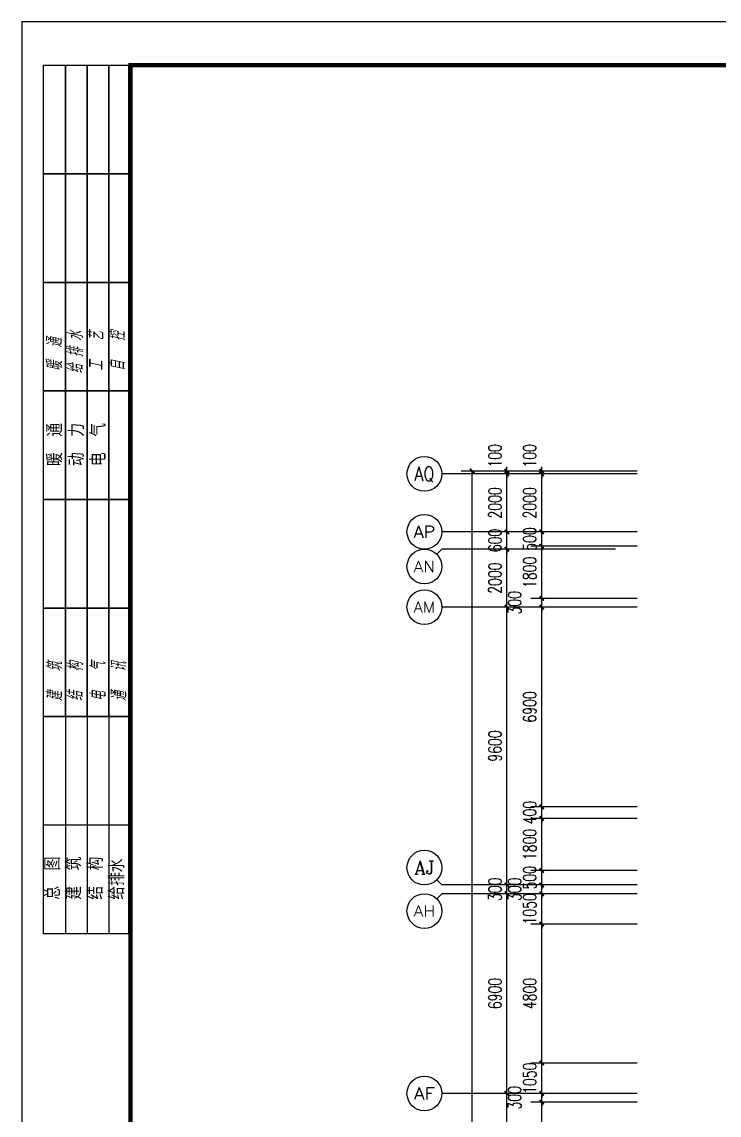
# Model space of a CAD drawing. Extents: x 1333527 to 1855755, y 1020844 to 1581249.
# Drawn here: x 1333527 to 1357598, y 1109227 to 1146994 of the extents above; entities that cross this region are included whole.
import ezdxf
from ezdxf.enums import TextEntityAlignment as Align

# ---------------------------------------------------------------- set-up
doc = ezdxf.new("R2010")
doc.units = 0
doc.header["$LTSCALE"] = 1000
doc.header["$PDSIZE"] = 5
doc.layers.add('1-建筑底图', color=8, linetype='Continuous', plot=False)
for name, color, linetype in [('AXIS_TEXT', 7, 'Continuous'), ('BTTK', 7, 'Continuous'), ('PUB_TITLE', 7, 'Continuous')]:
    doc.layers.add(name, color=color, linetype=linetype)
doc.styles.add('_TCH_AXIS', font='COMPLEX', dxfattribs={"bigfont": 'GBCBIG'})
doc.styles.add('_TCH_DIM_T3', font='SIMPLEX', dxfattribs={"width": 0.705882, "bigfont": 'GBCBIG'})
doc.styles.add('COMPLEX', font='COMPLEX')
doc.styles.add('HZ(TK)', font='geniso.shx', dxfattribs={"width": 0.9, "bigfont": 'hztxt.shx'})
doc.styles.get("Standard").update_dxf_attribs({"font": 'gbeitc.shx', "bigfont": 'gbcbig.shx'})
doc.dimstyles.new('_TCH_ARCH&&150', dxfattribs={"dimtxt": 446.25, "dimasz": 150, "dimexe": 375, "dimexo": 450, "dimgap": 189.375, "dimtad": 1, "dimdec": 0, "dimzin": 0, "dimdsep": 46, "dimtxsty": '_TCH_DIM_T3', "dimblk": 'ARCHTICK', "dimcen": 0.09, "dimclrt": 7, "dimazin": 2, "dimtfac": 1, "dimtdec": 0, "dimtix": 1, "dimtmove": 2, "dimatfit": 3, "dimfxl": 1, "dimtolj": 1, "dimtzin": 0, "dimarcsym": 0})

# ---------------------------------------------------------------- blocks, each defined once
blk = doc.blocks.new('$titleblk$00000095')
for p, q in [((-150, 20), (-150, 0)), ((-150, 20), (0, 20)), ((-125, 20), (-125, 0)), ((-100, 20), (-100, 0)), ((-75, 20), (-75, 0)), ((-75, 20), (-75, 0)), ((-50, 20), (-50, 0)), ((-25, 20), (-25, 0)), ((0, 20), (0, 0)), ((-150, 15), (-75, 15)), ((-75, 15), (0, 15)), ((-150, 10), (-75, 10)), ((-75, 10), (0, 10)), ((-150, 5), (-75, 5)), ((-75, 5), (0, 5))]:
    blk.add_line(p, q)
at = {"width": 0.8}
for s, p in [('建   筑', (-146.45, 15.65)), ('暖  通', (-70.35, 15.73)), ('结   构', (-146.45, 10.91)), ('给 排 水', (-71.03, 10.9)), ('电   气', (-146.45, 5.65)), ('工   艺', (-70.35, 6.13)), ('自   控', (-70.35, 1.24)), ('通   讯', (-146.45, 0.88))]:
    blk.add_text(s, height=3.509, dxfattribs=at).set_placement(p)
blk = doc.blocks.new('vhtemplate_2020年新竖式图框_A0')
at = {"layer": 'PUB_TITLE'}
for p, q in [((5, 631), (5, 831)), ((5, 831), (25, 831)), ((10, 831), (10, 631)), ((15, 831), (15, 631)), ((20, 831), (20, 631)), ((24.5, 831), (24.5, 631)), ((25, 831), (25, 631)), ((25, 806), (5, 806)), ((25, 781), (5, 781)), ((25, 756), (5, 756)), ((25, 731), (5, 731)), ((25, 706), (5, 706)), ((25, 681), (5, 681)), ((25, 656), (5, 656)), ((25, 631), (5, 631))]:
    blk.add_line(p, q, dxfattribs=at)
at = {"layer": 'PUB_TITLE', "color": 7}
blk.add_lwpolyline([(0, 0), (1189, 0), (1189, 841), (0, 841)], close=True, dxfattribs=at)
at = {"layer": 'PUB_TITLE', "const_width": 1}
blk.add_lwpolyline([(25, 10), (1179, 10), (1179, 831), (25, 831)], close=True, dxfattribs=at)
at = {"layer": 'BTTK', "color": 4, "style": 'HZ(TK)', "width": 0.9}
for tag, p in [('合作单位', (1144, 743.5)), ('建设单位', (1144, 209.5)), ('工程名称', (1144, 176.5)), ('子项名称', (1154, 160)), ('图纸名称', (1144, 141))]:
    blk.add_attdef(tag, text='', height=3.5, dxfattribs=at).set_placement(p, align=Align.MIDDLE_CENTER)
for tag, p in [('注册证书号', (1156.5, 309.01)), ('注册印章号', (1156.5, 301.01)), ('设计号', (1154, 193)), ('图别', (1137.75, 34)), ('图号', (1170.25, 34)), ('版本号', (1137.75, 26)), ('日期', (1170.25, 26))]:
    blk.add_attdef(tag, text='', height=3.5, dxfattribs=at).set_placement(p, align=Align.MIDDLE)
at = {"layer": 'PUB_TITLE', "style": 'HZ(TK)', "width": 0.9}
for s, p in [('暖  通', (9.32, 738.72)), ('动  力', (14.32, 738.72)), ('电  气', (19.32, 738.72)), ('总  图', (8.82, 638.84)), ('建  筑', (13.7, 638.84)), ('结  构', (18.7, 638.84)), ('给排水', (23.57, 638.84))]:
    blk.add_text(s, height=3.5, rotation=90, dxfattribs=at).set_placement(p)
blk = doc.blocks.new('_ArchTick')
at = {"color": 0, "linetype": 'ByBlock', "const_width": 0.4}
blk.add_lwpolyline([(-0.5, -0.5), (0.5, 0.5)], dxfattribs=at)
blk = doc.blocks.new('*D788')
at = {"layer": '1-建筑底图', "color": 0, "lineweight": -2, "transparency": 16777216}
for p, q in [((-4702, 64000), (-8377, 64000)), ((-8002, 58300), (-8002, 64000)), ((-4702, 58300), (-8377, 58300))]:
    blk.add_line(p, q, dxfattribs=at)
at = {"layer": 'Defpoints', "color": 0}
for p in [(-8002, 64000), (-4252, 64000), (-4252, 58300)]:
    blk.add_point(p, dxfattribs=at)
at = {"layer": '1-建筑底图', "color": 0, "lineweight": -2, "transparency": 16777216, "xscale": 150, "yscale": 150, "zscale": 150}
for p, rotation in [((-8002, 64000), 90), ((-8002, 58300), 270)]:
    blk.add_blockref('_ArchTick', p, dxfattribs=dict(at, rotation=rotation))
at = {"layer": '1-建筑底图', "color": 7, "transparency": 16777216, "insert": (-8414, 61150), "char_height": 446.2, "attachment_point": 5, "rotation": 90, "style": '_TCH_DIM_T3'}
blk.add_mtext('\\A1;5700', dxfattribs=at)
blk = doc.blocks.new('*D789')
at = {"layer": '1-建筑底图', "color": 0, "lineweight": -2, "transparency": 16777216}
for p, q in [((-4702, 64300), (-8377, 64300)), ((-8002, 64300), (-8002, 64450)), ((-8002, 64000), (-8002, 64300)), ((-4702, 64000), (-8377, 64000)), ((-8002, 64000), (-8002, 63850))]:
    blk.add_line(p, q, dxfattribs=at)
at = {"layer": 'Defpoints', "color": 0}
for p in [(-8002, 64300), (-4252, 64300), (-4252, 64000)]:
    blk.add_point(p, dxfattribs=at)
at = {"layer": '1-建筑底图', "color": 0, "lineweight": -2, "transparency": 16777216, "xscale": 150, "yscale": 150, "zscale": 150}
for p, rotation in [((-8002, 64300), 270), ((-8002, 64000), 90)]:
    blk.add_blockref('_ArchTick', p, dxfattribs=dict(at, rotation=rotation))
at = {"layer": '1-建筑底图', "color": 7, "transparency": 16777216, "insert": (-8939, 64150), "char_height": 446.2, "attachment_point": 5, "rotation": 90, "style": '_TCH_DIM_T3'}
blk.add_mtext('\\A1;300', dxfattribs=at)
blk = doc.blocks.new('*D790')
at = {"layer": '1-建筑底图', "color": 0, "lineweight": -2, "transparency": 16777216}
for p, q in [((-4702, 65350), (-8377, 65350)), ((-8002, 65350), (-8002, 65500)), ((-8002, 64300), (-8002, 65350)), ((-4702, 64300), (-8377, 64300)), ((-8002, 64300), (-8002, 64150))]:
    blk.add_line(p, q, dxfattribs=at)
at = {"layer": 'Defpoints', "color": 0}
for p in [(-8002, 65350), (-4252, 65350), (-4252, 64300)]:
    blk.add_point(p, dxfattribs=at)
at = {"layer": '1-建筑底图', "color": 0, "lineweight": -2, "transparency": 16777216, "xscale": 150, "yscale": 150, "zscale": 150}
for p, rotation in [((-8002, 65350), 270), ((-8002, 64300), 90)]:
    blk.add_blockref('_ArchTick', p, dxfattribs=dict(at, rotation=rotation))
at = {"layer": '1-建筑底图', "color": 7, "transparency": 16777216, "insert": (-8414, 64825), "char_height": 446.2, "attachment_point": 5, "rotation": 90, "style": '_TCH_DIM_T3'}
blk.add_mtext('\\A1;1050', dxfattribs=at)
blk = doc.blocks.new('*D791')
at = {"layer": '1-建筑底图', "color": 0, "lineweight": -2, "transparency": 16777216}
for p, q in [((-4702, 70150), (-8377, 70150)), ((-8002, 65350), (-8002, 70150)), ((-4702, 65350), (-8377, 65350))]:
    blk.add_line(p, q, dxfattribs=at)
at = {"layer": 'Defpoints', "color": 0}
for p in [(-8002, 70150), (-4252, 70150), (-4252, 65350)]:
    blk.add_point(p, dxfattribs=at)
at = {"layer": '1-建筑底图', "color": 0, "lineweight": -2, "transparency": 16777216, "xscale": 150, "yscale": 150, "zscale": 150}
for p, rotation in [((-8002, 70150), 90), ((-8002, 65350), 270)]:
    blk.add_blockref('_ArchTick', p, dxfattribs=dict(at, rotation=rotation))
at = {"layer": '1-建筑底图', "color": 7, "transparency": 16777216, "insert": (-8414, 67750), "char_height": 446.2, "attachment_point": 5, "rotation": 90, "style": '_TCH_DIM_T3'}
blk.add_mtext('\\A1;4800', dxfattribs=at)
blk = doc.blocks.new('*D792')
at = {"layer": '1-建筑底图', "color": 0, "lineweight": -2, "transparency": 16777216}
for p, q in [((-4702, 71200), (-8377, 71200)), ((-8002, 71200), (-8002, 71350)), ((-8002, 70150), (-8002, 71200)), ((-4702, 70150), (-8377, 70150)), ((-8002, 70150), (-8002, 70000))]:
    blk.add_line(p, q, dxfattribs=at)
at = {"layer": 'Defpoints', "color": 0}
for p in [(-8002, 71200), (-4252, 71200), (-4252, 70150)]:
    blk.add_point(p, dxfattribs=at)
at = {"layer": '1-建筑底图', "color": 0, "lineweight": -2, "transparency": 16777216, "xscale": 150, "yscale": 150, "zscale": 150}
for p, rotation in [((-8002, 71200), 270), ((-8002, 70150), 90)]:
    blk.add_blockref('_ArchTick', p, dxfattribs=dict(at, rotation=rotation))
at = {"layer": '1-建筑底图', "color": 7, "transparency": 16777216, "insert": (-8414, 70675), "char_height": 446.2, "attachment_point": 5, "rotation": 90, "style": '_TCH_DIM_T3'}
blk.add_mtext('\\A1;1050', dxfattribs=at)
blk = doc.blocks.new('*D793')
at = {"layer": '1-建筑底图', "color": 0, "lineweight": -2, "transparency": 16777216}
for p, q in [((-4702, 71500), (-8377, 71500)), ((-8002, 71500), (-8002, 71650)), ((-8002, 71200), (-8002, 71500)), ((-4702, 71200), (-8377, 71200)), ((-8002, 71200), (-8002, 71050))]:
    blk.add_line(p, q, dxfattribs=at)
at = {"layer": 'Defpoints', "color": 0}
for p in [(-8002, 71500), (-4252, 71500), (-4252, 71200)]:
    blk.add_point(p, dxfattribs=at)
at = {"layer": '1-建筑底图', "color": 0, "lineweight": -2, "transparency": 16777216, "xscale": 150, "yscale": 150, "zscale": 150}
for p, rotation in [((-8002, 71500), 270), ((-8002, 71200), 90)]:
    blk.add_blockref('_ArchTick', p, dxfattribs=dict(at, rotation=rotation))
at = {"layer": '1-建筑底图', "color": 7, "transparency": 16777216, "insert": (-8939, 71350), "char_height": 446.2, "attachment_point": 5, "rotation": 90, "style": '_TCH_DIM_T3'}
blk.add_mtext('\\A1;300', dxfattribs=at)
blk = doc.blocks.new('*D794')
at = {"layer": '1-建筑底图', "color": 0, "lineweight": -2, "transparency": 16777216}
for p, q in [((-8002, 72000), (-8002, 72150)), ((-4702, 72000), (-8377, 72000)), ((-8002, 71500), (-8002, 72000)), ((-4702, 71500), (-8377, 71500)), ((-8002, 71500), (-8002, 71350))]:
    blk.add_line(p, q, dxfattribs=at)
at = {"layer": 'Defpoints', "color": 0}
for p in [(-8002, 72000), (-4252, 72000), (-4252, 71500)]:
    blk.add_point(p, dxfattribs=at)
at = {"layer": '1-建筑底图', "color": 0, "lineweight": -2, "transparency": 16777216, "xscale": 150, "yscale": 150, "zscale": 150}
for p, rotation in [((-8002, 72000), 270), ((-8002, 71500), 90)]:
    blk.add_blockref('_ArchTick', p, dxfattribs=dict(at, rotation=rotation))
at = {"layer": '1-建筑底图', "color": 7, "transparency": 16777216, "insert": (-8414, 71750), "char_height": 446.2, "attachment_point": 5, "rotation": 90, "style": '_TCH_DIM_T3'}
blk.add_mtext('\\A1;500', dxfattribs=at)
blk = doc.blocks.new('*D795')
at = {"layer": '1-建筑底图', "color": 0, "lineweight": -2, "transparency": 16777216}
for p, q in [((-4702, 73800), (-8377, 73800)), ((-8002, 72000), (-8002, 73800)), ((-4702, 72000), (-8377, 72000))]:
    blk.add_line(p, q, dxfattribs=at)
at = {"layer": 'Defpoints', "color": 0}
for p in [(-8002, 73800), (-4252, 73800), (-4252, 72000)]:
    blk.add_point(p, dxfattribs=at)
at = {"layer": '1-建筑底图', "color": 0, "lineweight": -2, "transparency": 16777216, "xscale": 150, "yscale": 150, "zscale": 150}
for p, rotation in [((-8002, 73800), 90), ((-8002, 72000), 270)]:
    blk.add_blockref('_ArchTick', p, dxfattribs=dict(at, rotation=rotation))
at = {"layer": '1-建筑底图', "color": 7, "transparency": 16777216, "insert": (-8414, 72900), "char_height": 446.2, "attachment_point": 5, "rotation": 90, "style": '_TCH_DIM_T3'}
blk.add_mtext('\\A1;1800', dxfattribs=at)
blk = doc.blocks.new('*D796')
at = {"layer": '1-建筑底图', "color": 0, "lineweight": -2, "transparency": 16777216}
for p, q in [((-4702, 74200), (-8377, 74200)), ((-8002, 74200), (-8002, 74350)), ((-8002, 73800), (-8002, 74200)), ((-4702, 73800), (-8377, 73800)), ((-8002, 73800), (-8002, 73650))]:
    blk.add_line(p, q, dxfattribs=at)
at = {"layer": 'Defpoints', "color": 0}
for p in [(-8002, 74200), (-4252, 74200), (-4252, 73800)]:
    blk.add_point(p, dxfattribs=at)
at = {"layer": '1-建筑底图', "color": 0, "lineweight": -2, "transparency": 16777216, "xscale": 150, "yscale": 150, "zscale": 150}
for p, rotation in [((-8002, 74200), 270), ((-8002, 73800), 90)]:
    blk.add_blockref('_ArchTick', p, dxfattribs=dict(at, rotation=rotation))
at = {"layer": '1-建筑底图', "color": 7, "transparency": 16777216, "insert": (-8414, 74000), "char_height": 446.2, "attachment_point": 5, "rotation": 90, "style": '_TCH_DIM_T3'}
blk.add_mtext('\\A1;400', dxfattribs=at)
blk = doc.blocks.new('*D797')
at = {"layer": '1-建筑底图', "color": 0, "lineweight": -2, "transparency": 16777216}
for p, q in [((-4702, 81100), (-8377, 81100)), ((-8002, 74200), (-8002, 81100)), ((-4702, 74200), (-8377, 74200))]:
    blk.add_line(p, q, dxfattribs=at)
at = {"layer": 'Defpoints', "color": 0}
for p in [(-8002, 81100), (-4252, 81100), (-4252, 74200)]:
    blk.add_point(p, dxfattribs=at)
at = {"layer": '1-建筑底图', "color": 0, "lineweight": -2, "transparency": 16777216, "xscale": 150, "yscale": 150, "zscale": 150}
for p, rotation in [((-8002, 81100), 90), ((-8002, 74200), 270)]:
    blk.add_blockref('_ArchTick', p, dxfattribs=dict(at, rotation=rotation))
at = {"layer": '1-建筑底图', "color": 7, "transparency": 16777216, "insert": (-8414, 77650), "char_height": 446.2, "attachment_point": 5, "rotation": 90, "style": '_TCH_DIM_T3'}
blk.add_mtext('\\A1;6900', dxfattribs=at)
blk = doc.blocks.new('*D798')
at = {"layer": '1-建筑底图', "color": 0, "lineweight": -2, "transparency": 16777216}
for p, q in [((-4702, 81400), (-8377, 81400)), ((-8002, 81400), (-8002, 81550)), ((-8002, 81100), (-8002, 81400)), ((-4702, 81100), (-8377, 81100)), ((-8002, 81100), (-8002, 80950))]:
    blk.add_line(p, q, dxfattribs=at)
at = {"layer": 'Defpoints', "color": 0}
for p in [(-8002, 81400), (-4252, 81400), (-4252, 81100)]:
    blk.add_point(p, dxfattribs=at)
at = {"layer": '1-建筑底图', "color": 0, "lineweight": -2, "transparency": 16777216, "xscale": 150, "yscale": 150, "zscale": 150}
for p, rotation in [((-8002, 81400), 270), ((-8002, 81100), 90)]:
    blk.add_blockref('_ArchTick', p, dxfattribs=dict(at, rotation=rotation))
at = {"layer": '1-建筑底图', "color": 7, "transparency": 16777216, "insert": (-8939, 81250), "char_height": 446.2, "attachment_point": 5, "rotation": 90, "style": '_TCH_DIM_T3'}
blk.add_mtext('\\A1;300', dxfattribs=at)
blk = doc.blocks.new('*D799')
at = {"layer": '1-建筑底图', "color": 0, "lineweight": -2, "transparency": 16777216}
for p, q in [((-4702, 83200), (-8377, 83200)), ((-8002, 81400), (-8002, 83200)), ((-4702, 81400), (-8377, 81400))]:
    blk.add_line(p, q, dxfattribs=at)
at = {"layer": 'Defpoints', "color": 0}
for p in [(-8002, 83200), (-4252, 83200), (-4252, 81400)]:
    blk.add_point(p, dxfattribs=at)
at = {"layer": '1-建筑底图', "color": 0, "lineweight": -2, "transparency": 16777216, "xscale": 150, "yscale": 150, "zscale": 150}
for p, rotation in [((-8002, 83200), 90), ((-8002, 81400), 270)]:
    blk.add_blockref('_ArchTick', p, dxfattribs=dict(at, rotation=rotation))
at = {"layer": '1-建筑底图', "color": 7, "transparency": 16777216, "insert": (-8414, 82300), "char_height": 446.2, "attachment_point": 5, "rotation": 90, "style": '_TCH_DIM_T3'}
blk.add_mtext('\\A1;1800', dxfattribs=at)
blk = doc.blocks.new('*D800')
at = {"layer": '1-建筑底图', "color": 0, "lineweight": -2, "transparency": 16777216}
for p, q in [((-8002, 83700), (-8002, 83850)), ((-4702, 83700), (-8377, 83700)), ((-8002, 83200), (-8002, 83700)), ((-4702, 83200), (-8377, 83200)), ((-8002, 83200), (-8002, 83050))]:
    blk.add_line(p, q, dxfattribs=at)
at = {"layer": 'Defpoints', "color": 0}
for p in [(-8002, 83700), (-4252, 83700), (-4252, 83200)]:
    blk.add_point(p, dxfattribs=at)
at = {"layer": '1-建筑底图', "color": 0, "lineweight": -2, "transparency": 16777216, "xscale": 150, "yscale": 150, "zscale": 150}
for p, rotation in [((-8002, 83700), 270), ((-8002, 83200), 90)]:
    blk.add_blockref('_ArchTick', p, dxfattribs=dict(at, rotation=rotation))
at = {"layer": '1-建筑底图', "color": 7, "transparency": 16777216, "insert": (-8414, 83450), "char_height": 446.2, "attachment_point": 5, "rotation": 90, "style": '_TCH_DIM_T3'}
blk.add_mtext('\\A1;500', dxfattribs=at)
blk = doc.blocks.new('*D801')
at = {"layer": '1-建筑底图', "color": 0, "lineweight": -2, "transparency": 16777216}
for p, q in [((-4702, 85700), (-8377, 85700)), ((-8002, 83700), (-8002, 85700)), ((-4702, 83700), (-8377, 83700))]:
    blk.add_line(p, q, dxfattribs=at)
at = {"layer": 'Defpoints', "color": 0}
for p in [(-8002, 85700), (-4252, 85700), (-4252, 83700)]:
    blk.add_point(p, dxfattribs=at)
at = {"layer": '1-建筑底图', "color": 0, "lineweight": -2, "transparency": 16777216, "xscale": 150, "yscale": 150, "zscale": 150}
for p, rotation in [((-8002, 85700), 90), ((-8002, 83700), 270)]:
    blk.add_blockref('_ArchTick', p, dxfattribs=dict(at, rotation=rotation))
at = {"layer": '1-建筑底图', "color": 7, "transparency": 16777216, "insert": (-8414, 84700), "char_height": 446.2, "attachment_point": 5, "rotation": 90, "style": '_TCH_DIM_T3'}
blk.add_mtext('\\A1;2000', dxfattribs=at)
blk = doc.blocks.new('*D802')
at = {"layer": '1-建筑底图', "color": 0, "lineweight": -2, "transparency": 16777216}
for p, q in [((-4702, 85800), (-8377, 85800)), ((-8002, 85800), (-8002, 85950)), ((-8002, 85700), (-8002, 85800)), ((-4702, 85700), (-8377, 85700)), ((-8002, 85700), (-8002, 85550))]:
    blk.add_line(p, q, dxfattribs=at)
at = {"layer": 'Defpoints', "color": 0}
for p in [(-8002, 85800), (-4252, 85800), (-4252, 85700)]:
    blk.add_point(p, dxfattribs=at)
at = {"layer": '1-建筑底图', "color": 0, "lineweight": -2, "transparency": 16777216, "xscale": 150, "yscale": 150, "zscale": 150}
for p, rotation in [((-8002, 85800), 270), ((-8002, 85700), 90)]:
    blk.add_blockref('_ArchTick', p, dxfattribs=dict(at, rotation=rotation))
at = {"layer": '1-建筑底图', "color": 7, "transparency": 16777216, "insert": (-8414, 86325), "char_height": 446.2, "attachment_point": 5, "rotation": 90, "style": '_TCH_DIM_T3'}
blk.add_mtext('\\A1;100', dxfattribs=at)
blk = doc.blocks.new('*D589')
at = {"layer": '1-建筑底图', "color": 0, "lineweight": -2, "transparency": 16777216}
for p, q in [((-5902, 64300), (-9577, 64300)), ((-9202, 58000), (-9202, 64300)), ((-5902, 58000), (-9577, 58000))]:
    blk.add_line(p, q, dxfattribs=at)
at = {"layer": 'Defpoints', "color": 0}
for p in [(-9202, 64300), (-5452, 64300), (-5452, 58000)]:
    blk.add_point(p, dxfattribs=at)
at = {"layer": '1-建筑底图', "color": 0, "lineweight": -2, "transparency": 16777216, "xscale": 150, "yscale": 150, "zscale": 150}
for p, rotation in [((-9202, 64300), 90), ((-9202, 58000), 270)]:
    blk.add_blockref('_ArchTick', p, dxfattribs=dict(at, rotation=rotation))
at = {"layer": '1-建筑底图', "color": 7, "transparency": 16777216, "insert": (-9614, 61150), "char_height": 446.2, "attachment_point": 5, "rotation": 90, "style": '_TCH_DIM_T3'}
blk.add_mtext('\\A1;6300', dxfattribs=at)
blk = doc.blocks.new('*D590')
at = {"layer": '1-建筑底图', "color": 0, "lineweight": -2, "transparency": 16777216}
for p, q in [((-5902, 71200), (-9577, 71200)), ((-9202, 64300), (-9202, 71200)), ((-5902, 64300), (-9577, 64300))]:
    blk.add_line(p, q, dxfattribs=at)
at = {"layer": 'Defpoints', "color": 0}
for p in [(-9202, 71200), (-5452, 71200), (-5452, 64300)]:
    blk.add_point(p, dxfattribs=at)
at = {"layer": '1-建筑底图', "color": 0, "lineweight": -2, "transparency": 16777216, "xscale": 150, "yscale": 150, "zscale": 150}
for p, rotation in [((-9202, 71200), 90), ((-9202, 64300), 270)]:
    blk.add_blockref('_ArchTick', p, dxfattribs=dict(at, rotation=rotation))
at = {"layer": '1-建筑底图', "color": 7, "transparency": 16777216, "insert": (-9614, 67750), "char_height": 446.2, "attachment_point": 5, "rotation": 90, "style": '_TCH_DIM_T3'}
blk.add_mtext('\\A1;6900', dxfattribs=at)
blk = doc.blocks.new('*D591')
at = {"layer": '1-建筑底图', "color": 0, "lineweight": -2, "transparency": 16777216}
for p, q in [((-5902, 71500), (-9577, 71500)), ((-9202, 71500), (-9202, 71650)), ((-9202, 71200), (-9202, 71500)), ((-5902, 71200), (-9577, 71200)), ((-9202, 71200), (-9202, 71050))]:
    blk.add_line(p, q, dxfattribs=at)
at = {"layer": 'Defpoints', "color": 0}
for p in [(-9202, 71500), (-5452, 71500), (-5452, 71200)]:
    blk.add_point(p, dxfattribs=at)
at = {"layer": '1-建筑底图', "color": 0, "lineweight": -2, "transparency": 16777216, "xscale": 150, "yscale": 150, "zscale": 150}
for p, rotation in [((-9202, 71500), 270), ((-9202, 71200), 90)]:
    blk.add_blockref('_ArchTick', p, dxfattribs=dict(at, rotation=rotation))
at = {"layer": '1-建筑底图', "color": 7, "transparency": 16777216, "insert": (-9614, 71350), "char_height": 446.2, "attachment_point": 5, "rotation": 90, "style": '_TCH_DIM_T3'}
blk.add_mtext('\\A1;300', dxfattribs=at)
blk = doc.blocks.new('*D592')
at = {"layer": '1-建筑底图', "color": 0, "lineweight": -2, "transparency": 16777216}
for p, q in [((-5902, 81100), (-9577, 81100)), ((-9202, 71500), (-9202, 81100)), ((-5902, 71500), (-9577, 71500))]:
    blk.add_line(p, q, dxfattribs=at)
at = {"layer": 'Defpoints', "color": 0}
for p in [(-9202, 81100), (-5452, 81100), (-5452, 71500)]:
    blk.add_point(p, dxfattribs=at)
at = {"layer": '1-建筑底图', "color": 0, "lineweight": -2, "transparency": 16777216, "xscale": 150, "yscale": 150, "zscale": 150}
for p, rotation in [((-9202, 81100), 90), ((-9202, 71500), 270)]:
    blk.add_blockref('_ArchTick', p, dxfattribs=dict(at, rotation=rotation))
at = {"layer": '1-建筑底图', "color": 7, "transparency": 16777216, "insert": (-9614, 76300), "char_height": 446.2, "attachment_point": 5, "rotation": 90, "style": '_TCH_DIM_T3'}
blk.add_mtext('\\A1;9600', dxfattribs=at)
blk = doc.blocks.new('*D593')
at = {"layer": '1-建筑底图', "color": 0, "lineweight": -2, "transparency": 16777216}
for p, q in [((-5902, 83100), (-9577, 83100)), ((-9202, 81100), (-9202, 83100)), ((-5902, 81100), (-9577, 81100))]:
    blk.add_line(p, q, dxfattribs=at)
at = {"layer": 'Defpoints', "color": 0}
for p in [(-9202, 83100), (-5452, 83100), (-5452, 81100)]:
    blk.add_point(p, dxfattribs=at)
at = {"layer": '1-建筑底图', "color": 0, "lineweight": -2, "transparency": 16777216, "xscale": 150, "yscale": 150, "zscale": 150}
for p, rotation in [((-9202, 83100), 90), ((-9202, 81100), 270)]:
    blk.add_blockref('_ArchTick', p, dxfattribs=dict(at, rotation=rotation))
at = {"layer": '1-建筑底图', "color": 7, "transparency": 16777216, "insert": (-9614, 82100), "char_height": 446.2, "attachment_point": 5, "rotation": 90, "style": '_TCH_DIM_T3'}
blk.add_mtext('\\A1;2000', dxfattribs=at)
blk = doc.blocks.new('*D594')
at = {"layer": '1-建筑底图', "color": 0, "lineweight": -2, "transparency": 16777216}
for p, q in [((-9202, 83700), (-9202, 83850)), ((-5902, 83700), (-9577, 83700)), ((-9202, 83100), (-9202, 83700)), ((-5902, 83100), (-9577, 83100)), ((-9202, 83100), (-9202, 82950))]:
    blk.add_line(p, q, dxfattribs=at)
at = {"layer": 'Defpoints', "color": 0}
for p in [(-9202, 83700), (-5452, 83700), (-5452, 83100)]:
    blk.add_point(p, dxfattribs=at)
at = {"layer": '1-建筑底图', "color": 0, "lineweight": -2, "transparency": 16777216, "xscale": 150, "yscale": 150, "zscale": 150}
for p, rotation in [((-9202, 83700), 270), ((-9202, 83100), 90)]:
    blk.add_blockref('_ArchTick', p, dxfattribs=dict(at, rotation=rotation))
at = {"layer": '1-建筑底图', "color": 7, "transparency": 16777216, "insert": (-9614, 83400), "char_height": 446.2, "attachment_point": 5, "rotation": 90, "style": '_TCH_DIM_T3'}
blk.add_mtext('\\A1;600', dxfattribs=at)
blk = doc.blocks.new('*D595')
at = {"layer": '1-建筑底图', "color": 0, "lineweight": -2, "transparency": 16777216}
for p, q in [((-5902, 85700), (-9577, 85700)), ((-9202, 83700), (-9202, 85700)), ((-5902, 83700), (-9577, 83700))]:
    blk.add_line(p, q, dxfattribs=at)
at = {"layer": 'Defpoints', "color": 0}
for p in [(-9202, 85700), (-5452, 85700), (-5452, 83700)]:
    blk.add_point(p, dxfattribs=at)
at = {"layer": '1-建筑底图', "color": 0, "lineweight": -2, "transparency": 16777216, "xscale": 150, "yscale": 150, "zscale": 150}
for p, rotation in [((-9202, 85700), 90), ((-9202, 83700), 270)]:
    blk.add_blockref('_ArchTick', p, dxfattribs=dict(at, rotation=rotation))
at = {"layer": '1-建筑底图', "color": 7, "transparency": 16777216, "insert": (-9614, 84700), "char_height": 446.2, "attachment_point": 5, "rotation": 90, "style": '_TCH_DIM_T3'}
blk.add_mtext('\\A1;2000', dxfattribs=at)
blk = doc.blocks.new('*D596')
at = {"layer": '1-建筑底图', "color": 0, "lineweight": -2, "transparency": 16777216}
for p, q in [((-5902, 85800), (-9577, 85800)), ((-9202, 85800), (-9202, 85950)), ((-9202, 85700), (-9202, 85800)), ((-5902, 85700), (-9577, 85700)), ((-9202, 85700), (-9202, 85550))]:
    blk.add_line(p, q, dxfattribs=at)
at = {"layer": 'Defpoints', "color": 0}
for p in [(-9202, 85800), (-5452, 85800), (-5452, 85700)]:
    blk.add_point(p, dxfattribs=at)
at = {"layer": '1-建筑底图', "color": 0, "lineweight": -2, "transparency": 16777216, "xscale": 150, "yscale": 150, "zscale": 150}
for p, rotation in [((-9202, 85800), 270), ((-9202, 85700), 90)]:
    blk.add_blockref('_ArchTick', p, dxfattribs=dict(at, rotation=rotation))
at = {"layer": '1-建筑底图', "color": 7, "transparency": 16777216, "insert": (-9614, 86325), "char_height": 446.2, "attachment_point": 5, "rotation": 90, "style": '_TCH_DIM_T3'}
blk.add_mtext('\\A1;100', dxfattribs=at)
blk = doc.blocks.new('*D597')
at = {"layer": '1-建筑底图', "color": 0, "lineweight": -2, "transparency": 16777216}
for p, q in [((-5902, 85800), (-10777, 85800)), ((-10402, -4600), (-10402, 85800)), ((-5902, -4600), (-10777, -4600))]:
    blk.add_line(p, q, dxfattribs=at)
at = {"layer": 'Defpoints', "color": 0}
for p in [(-10402, 85800), (-5452, 85800), (-5452, -4600)]:
    blk.add_point(p, dxfattribs=at)
at = {"layer": '1-建筑底图', "color": 0, "lineweight": -2, "transparency": 16777216, "xscale": 150, "yscale": 150, "zscale": 150}
for p, rotation in [((-10402, 85800), 90), ((-10402, -4600), 270)]:
    blk.add_blockref('_ArchTick', p, dxfattribs=dict(at, rotation=rotation))
at = {"layer": '1-建筑底图', "color": 7, "transparency": 16777216, "insert": (-10814, 40600), "char_height": 446.2, "attachment_point": 5, "rotation": 90, "style": '_TCH_DIM_T3'}
blk.add_mtext('\\A1;90400', dxfattribs=at)
blk = doc.blocks.new('_AXISO')
blk.add_circle((0, 0), 0.5)
at = {"layer": 'AXIS_TEXT', "style": 'COMPLEX', "width": 1.041667}
blk.add_attdef('A', text='', height=0.56, dxfattribs=at).set_placement((-0.25, -0.28), (0.25, -0.28), align=Align.FIT)
blk = doc.blocks.new('1-二层建筑底图')
at = {"layer": '1-建筑底图', "color": 8}
for p, q in [((-5451.8, 85700), (-11451.8, 85700)), ((-5451.8, 83700), (-11451.8, 83700)), ((-11627.5, 82924.3), (-11451.8, 83100)), ((-5451.8, 83100), (-11451.8, 83100)), ((-5451.8, 81100), (-11451.8, 81100)), ((-11627.5, 71675.7), (-11451.8, 71500)), ((-5451.8, 71500), (-11451.8, 71500)), ((-11627.5, 71024.3), (-11451.8, 71200)), ((-5451.8, 71200), (-11451.8, 71200)), ((-5451.8, 64300), (-11451.8, 64300))]:
    blk.add_line(p, q, dxfattribs=at)
ref = blk.add_blockref('_AXISO', (-12051.8, 85700), dxfattribs=dict(at, xscale=1200, yscale=1200, zscale=1200))
ref.add_attrib('A', 'AQ', dxfattribs={"layer": 'AXIS_TEXT', "height": 482.95, "style": '_TCH_AXIS', "width": 0.807692}).set_placement((-12395.4, 85458.5), (-11708.2, 85458.5), align=Align.FIT)
ref = blk.add_blockref('_AXISO', (-12051.8, 83700), dxfattribs=dict(at, xscale=1200, yscale=1200, zscale=1200))
ref.add_attrib('A', 'AP', dxfattribs={"layer": 'AXIS_TEXT', "height": 406.3, "style": '_TCH_AXIS'}).set_placement((-12419.4, 83496.9), (-11684.2, 83496.9), align=Align.FIT)
ref = blk.add_blockref('_AXISO', (-12051.8, 82500), dxfattribs=dict(at, xscale=1200, yscale=1200, zscale=1200))
ref.add_attrib('A', 'AN', dxfattribs={"layer": 'AXIS_TEXT', "height": 390.46, "style": '_TCH_AXIS'}).set_placement((-12423.7, 82304.8), (-11679.9, 82304.8), align=Align.FIT)
ref = blk.add_blockref('_AXISO', (-12051.8, 81100), dxfattribs=dict(at, xscale=1200, yscale=1200, zscale=1200))
ref.add_attrib('A', 'AM', dxfattribs={"layer": 'AXIS_TEXT', "height": 375.66, "style": '_TCH_AXIS'}).set_placement((-12427.5, 80912.2), (-11676.1, 80912.2), align=Align.FIT)
ref = blk.add_blockref('_AXISO', (-12051.8, 72100), dxfattribs=dict(at, xscale=1200, yscale=1200, zscale=1200))
ref.add_attrib('A', 'AJ', dxfattribs={"layer": 'AXIS_TEXT', "height": 460.87, "style": '_TCH_AXIS'}).set_placement((-12402.9, 71869.6), (-11700.7, 71869.6), align=Align.FIT)
ref = blk.add_blockref('_AXISO', (-12051.8, 70600), dxfattribs=dict(at, xscale=1200, yscale=1200, zscale=1200))
ref.add_attrib('A', 'AH', dxfattribs={"layer": 'AXIS_TEXT', "height": 382.94, "style": '_TCH_AXIS'}).set_placement((-12425.6, 70408.5), (-11678, 70408.5), align=Align.FIT)
ref = blk.add_blockref('_AXISO', (-12051.8, 64300), dxfattribs=dict(at, xscale=1200, yscale=1200, zscale=1200))
ref.add_attrib('A', 'AF', dxfattribs={"layer": 'AXIS_TEXT', "height": 414.63, "style": '_TCH_AXIS'}).set_placement((-12417.1, 64092.7), (-11686.5, 64092.7), align=Align.FIT)
for base, p1, p2, picture, middle in [((-9201.8, 85800), (-5451.8, 85700), (-5451.8, 85800), '*D596', (-9614.3, 86325)), ((-8001.8, 85800), (-4251.8, 85700), (-4251.8, 85800), '*D802', (-8414.3, 86325)), ((-8001.8, 81400), (-4251.8, 81100), (-4251.8, 81400), '*D798', (-8939.3, 81250)), ((-8001.8, 71500), (-4251.8, 71200), (-4251.8, 71500), '*D793', (-8939.3, 71350)), ((-8001.8, 64300), (-4251.8, 64000), (-4251.8, 64300), '*D789', (-8939.3, 64150))]:
    dim = blk.add_linear_dim(base=base, p1=p1, p2=p2, angle=90, dimstyle='_TCH_ARCH&&150', dxfattribs=at)
    dim.commit()
    dim.dimension.update_dxf_attribs({"geometry": picture, "text_midpoint": middle, "dimtype": 161})
for p1, p2, distance, picture, middle in [((-5451.8, -4600), (-5451.8, 85800), 4950, '*D597', (-10814.3, 40600)), ((-5451.8, 83700), (-5451.8, 85700), 3750, '*D595', (-9614.3, 84700)), ((-4251.8, 83700), (-4251.8, 85700), 3750, '*D801', (-8414.3, 84700)), ((-5451.8, 83100), (-5451.8, 83700), 3750, '*D594', (-9614.3, 83400)), ((-4251.8, 83200), (-4251.8, 83700), 3750, '*D800', (-8414.3, 83450)), ((-5451.8, 81100), (-5451.8, 83100), 3750, '*D593', (-9614.3, 82100)), ((-4251.8, 81400), (-4251.8, 83200), 3750, '*D799', (-8414.3, 82300)), ((-5451.8, 71500), (-5451.8, 81100), 3750, '*D592', (-9614.3, 76300)), ((-4251.8, 74200), (-4251.8, 81100), 3750, '*D797', (-8414.3, 77650)), ((-4251.8, 73800), (-4251.8, 74200), 3750, '*D796', (-8414.3, 74000)), ((-4251.8, 72000), (-4251.8, 73800), 3750, '*D795', (-8414.3, 72900)), ((-4251.8, 71500), (-4251.8, 72000), 3750, '*D794', (-8414.3, 71750)), ((-5451.8, 71200), (-5451.8, 71500), 3750, '*D591', (-9614.3, 71350)), ((-5451.8, 64300), (-5451.8, 71200), 3750, '*D590', (-9614.3, 67750)), ((-4251.8, 70150), (-4251.8, 71200), 3750, '*D792', (-8414.3, 70675)), ((-4251.8, 65350), (-4251.8, 70150), 3750, '*D791', (-8414.3, 67750)), ((-4251.8, 64300), (-4251.8, 65350), 3750, '*D790', (-8414.3, 64825)), ((-5451.8, 58000), (-5451.8, 64300), 3750, '*D589', (-9614.3, 61150)), ((-4251.8, 58300), (-4251.8, 64000), 3750, '*D788', (-8414.3, 61150))]:
    dim = blk.add_aligned_dim(p1=p1, p2=p2, distance=distance, dimstyle='_TCH_ARCH&&150', dxfattribs=at)
    dim.commit()
    dim.dimension.update_dxf_attribs({"geometry": picture, "text_midpoint": middle})

msp = doc.modelspace()

# ---------------------------------------------------------------- linework, layer by layer
at = {"layer": 'PUB_TITLE'}
msp.add_lwpolyline([(1333527, 1020844), (1511877, 1020844), (1511877, 1146994), (1333527, 1146994)], close=True, dxfattribs=at)
at = {"layer": 'PUB_TITLE', "const_width": 150}
msp.add_lwpolyline([(1337277, 1022344), (1510377, 1022344), (1510377, 1145494), (1337277, 1145494)], close=True, dxfattribs=at)

# ---------------------------------------------------------------- block references
at = {"xscale": 150, "yscale": 150, "zscale": 150}
msp.add_blockref('vhtemplate_2020年新竖式图框_A0', (1333527, 1020844), dxfattribs=at)
at = {"layer": '1-建筑底图'}
msp.add_blockref('1-二层建筑底图', (1359474, 1045677), dxfattribs=at)
at = {"layer": 'PUB_TITLE', "xscale": 150, "yscale": 150, "zscale": 150, "rotation": 90}
msp.add_blockref('$titleblk$00000095', (1337277, 1145494), dxfattribs=at)

doc.saveas('drawing.dxf')
